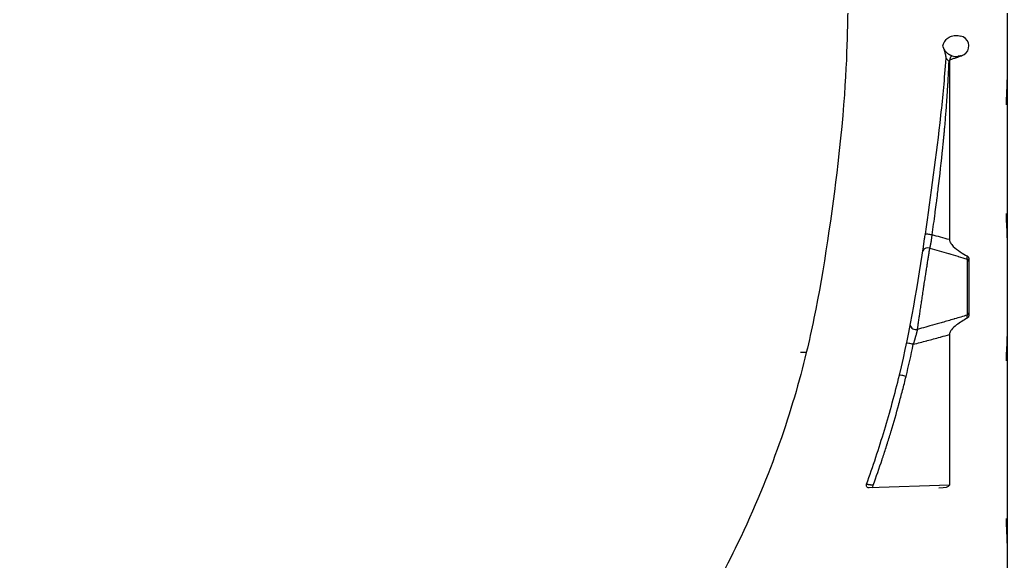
# Model space of a CAD drawing. Header units: inches. Extents: x 0.1 to 2.19, y 0.14 to 1.19.
# Drawn here: x 1.3963 to 1.5767, y 0.6627 to 0.7616 of the extents above; entities that cross this region are included whole.
import ezdxf

# ---------------------------------------------------------------- set-up
doc = ezdxf.new("R2010")
doc.units = ezdxf.units.IN
doc.header["$MEASUREMENT"] = 0

# ---------------------------------------------------------------- blocks, each defined once
blk = doc.blocks.new('bn30-3')
for p, q in [((1.37147639819392, 3.148219801718696), (1.37147639819392, 2.617414905546745)), ((1.348963349825624, 3.059996563076496), (1.3422929036605, 2.737459315725779)), ((1.36248575898621, 2.734560354925364), (1.362966572909833, 2.734475574457925)), ((1.362966572909833, 2.730876895044922), (1.362511536216843, 2.730796659798735)), ((1.360922539400477, 2.729883638251493), (1.360922539400477, 2.697294605018051)), ((1.364476398193915, 2.693696760944142), (1.364476398193915, 2.68354201933272)), ((1.360922539401713, 2.679944174620218), (1.360922539400477, 2.652441097572925)), ((1.360922539400477, 2.652441097572925), (1.346229177001504, 2.651941097572923))]:
    blk.add_line(p, q)
for radius, start, end in [(0.001827097421804299, 315.2926576500014, 80.00000000000146), (0.00182709742180429, 280.0000000000172, 307.3544840691264)]:
    blk.add_arc((1.362649300772112, 2.732676234751423), radius, start, end)
for centre, major_axis, ratio, start_param, end_param in [((1.361106230176709, 2.729905351299344), (0.0002886306141434818, 0.0009574405300482447), 0.2484981924904588, 6.278807963287399, 7.928754389753641), ((1.362089988720996, 2.733156539697525), (0.00239171343454174, -0.0002649629343464996), 0.995885941574344, 4.529659068375679, 4.998371624136634), ((1.362685184411312, 2.729811852048691), (-0.0001736481776669067, 0.0009848077530121527), 0.2551448178209246, 4.80105971618769e-09, 0.6214905110492818), ((1.364786242705627, 2.730182325314018), (-0.00385979915807394, -0.0006805867316842608), 0.2551448178209438, 5.186050053992121, 5.333879491435018), ((1.363140221087498, 2.729892087291915), (-0.0001736481776667387, 0.000984807753011694), 0.255144817820928, 3.279741003227085e-12, 0.4736610736110969), ((1.364364626761571, 2.730428983857053), (-0.0006067445628929108, 0.0007948968709177252), 0.2083191243908515, 0, 0.1157641351293712), ((1.361831289261055, 2.733157928262784), (0.003385003732352455, -0.0003864127388750529), 0.9973136797243128, 4.532783313379004, 4.555739257327087), ((1.357491559130324, 2.698154522180474), (-0.0009899733027183251, 0.0001412545925093425), 0.03782197273507382, 4.453275274909686, 6.166892551796932), ((1.356989019066354, 2.69489584373185), (-0.0009833870421092836, 0.0001815211431528063), 0.8900349304481813, 4.524904761685578, 6.092931941274419), ((1.364147408468298, 2.688619390159332), (-4.481773508851205e-12, -0.005598419940419317), 9.999999999999999e-06, 3.553278080107065, 5.871501866900847), ((1.36397639819392, 2.693319461346604), (0.0005000000000000216, 1.776356839400265e-17), 0.9164480349411881, 0, 1.221730221180747), ((1.36397639819392, 2.683919318870821), (0.0005000000000000232, -2.593411596585326e-17), 0.916448002235133, 5.061455053462806, 6.283185307179643), ((1.354736974197934, 2.68170266273188), (-0.0009875793217053114, 0.0001571212377117943), 0.850772695189439, 0.2395834352995919, 2.05564788721205), ((1.354054284616133, 2.678166382959319), (-0.0009786040390290568, 0.0002057526058061649), 0.05504765063320894, 4.456318257663052, 6.15803477542533), ((1.352727475923757, 2.672301737992036), (-0.0009716504568536303, 0.0002364220583954877), 0.06322236753245945, 4.458821251131284, 6.135338458526292), ((1.346849771988403, 2.652441097572925), (1.332267629550188e-17, -0.0004999999999999893), 0.2588190451064408, 0, 1.570796326791426), ((1.358990687747898, 2.652441097572925), (0.001931851652578129, 8.005943749278677e-18), 0.2588190451025217, 4.712388980384689, 6.28318530717957)]:
    blk.add_ellipse(centre, major_axis=major_axis, ratio=ratio, start_param=start_param, end_param=end_param)
for points, knots in [([(1.342292903606761, 2.737459315726895), (1.342174442563753, 2.731731350897384), (1.342019015555614, 2.724216079606109), (1.339506371370696, 2.702378956231591), (1.337949638767398, 2.691708190552617), (1.335728967131622, 2.680834871879149), (1.335273377174815, 2.678779317004526), (1.334759466066117, 2.676659364289826)], [-7.388516335684283, -7.388516335684283, -7.388516335684283, -7.388516335684283, -3.372715830264124, -3.372715830264124, -0.6544097022863428, -0.6544097022863428, -3.346047792915272e-06, -3.346047792915272e-06, -3.346047792915272e-06, -3.346047792915272e-06]), ([(1.359733715703037, 2.732750528748348), (1.359744082314329, 2.732794249701826), (1.359755681994486, 2.732837701585225), (1.359832213037429, 2.733095089445541), (1.359925541880799, 2.733299399891585), (1.360212863088108, 2.73374966590454), (1.36042919366615, 2.73397659196516), (1.36094211620798, 2.734339510660234), (1.361235367794258, 2.734469709553913), (1.36185440191533, 2.734608076694016), (1.362173989609985, 2.734615328180503), (1.36248575898621, 2.734560354925364)], [-0.3640304802991312, -0.3640304802991312, -0.3640304802991312, -0.3640304802991312, -0.3505315313687237, -0.3505315313687237, -0.2834730261193203, -0.2834730261193203, -0.1902929797362423, -0.1902929797362423, -0.09497374566315825, -0.09497374566315825, -7.290363156212471e-08, -7.290363156212471e-08, -7.290363156212471e-08, -7.290363156212471e-08]), ([(1.360302554731, 2.730460912489399), (1.360308413208074, 2.730544204917109), (1.360297297269632, 2.730655003499493), (1.360244493061451, 2.730934838072208), (1.360213804992604, 2.731069247580777), (1.360139164367105, 2.73137794107145), (1.360082051535272, 2.731592930034232), (1.359971236303799, 2.731969298241488), (1.359912293051096, 2.732152740154795), (1.359847235598366, 2.732328754082182)], [-0.2053676119244868, -0.2053676119244868, -0.2053676119244868, -0.2053676119244868, -0.1550158950182076, -0.1550158950182076, -0.1182177256085796, -0.1182177256085796, -0.0562959224981136, -0.0562959224981136, -2.54356396507837e-07, -2.54356396507837e-07, -2.54356396507837e-07, -2.54356396507837e-07]), ([(1.361395899489757, 2.730862468696152), (1.361345487689832, 2.730877640057805), (1.361294901749851, 2.730894678914581), (1.361193550993441, 2.730932764187578), (1.361142785684464, 2.730953809750993), (1.361079308226643, 2.730982829365153), (1.361066600462955, 2.730988774859952), (1.361041337407883, 2.73100086897913), (1.361016191718775, 2.731013181763238), (1.36099128011228, 2.731025931426274), (1.360972684034657, 2.731035657484199), (1.360966497098957, 2.731038928378936), (1.360954190181062, 2.731045504415683), (1.360899072034307, 2.731075271235632), (1.360846260760091, 2.731106587638287), (1.36075558896421, 2.731164548523374), (1.360711862527019, 2.731194673187126), (1.36064846744069, 2.73124149620503), (1.360627702389856, 2.731257376916588), (1.36059708413476, 2.731281600481523), (1.360586954348797, 2.731289752223525), (1.360566988505589, 2.73130608928772), (1.360517745927922, 2.731347065423208), (1.360471688611625, 2.731388698855937), (1.360401472990709, 2.731456116746585), (1.360368106059809, 2.731490227964258), (1.360304435298069, 2.731559228911273), (1.360274133038857, 2.731594118690921), (1.360216293367621, 2.731664659857522), (1.360188756884597, 2.731700311276974), (1.360155927429666, 2.731745345840267), (1.360149443695924, 2.731754373183321), (1.36013667235509, 2.731772417629756), (1.360117794120882, 2.731799490068084), (1.360075635954011, 2.731862706766705), (1.360020496419367, 2.731953190933488), (1.35996168685223, 2.732062150198828), (1.359926995595316, 2.732135095902883), (1.359889988747156, 2.732218148017267), (1.359870972665668, 2.732264781896852), (1.35985355550465, 2.732311580393436)], [1.94770515452768e-17, 1.94770515452768e-17, 1.94770515452768e-17, 1.94770515452768e-17, 0.000165706717755635, 0.000165706717755635, 0.00033141343551125, 0.00033141343551125, 0.000372840114950177, 0.000372840114950177, 0.000414266794389104, 0.000455693473828032, 0.000455693473828032, 0.000476406813547514, 0.000476406813547514, 0.000497120153266997, 0.00066282687102259, 0.00066282687102259, 0.000828533588778184, 0.000828533588778184, 0.000911386947655978, 0.000911386947655978, 0.000952813627094902, 0.000952813627094902, 0.000994240306533825, 0.00115994702428952, 0.00115994702428952, 0.00132565374204521, 0.00132565374204521, 0.00149136045980091, 0.00149136045980091, 0.0016570671775566, 0.0016570671775566, 0.00169849385699554, 0.00169849385699554, 0.00173992053643447, 0.00182277389531235, 0.0019884806130681, 0.00215418733082385, 0.0023198940485796, 0.0023198940485796, 0.002530605546479432, 0.002530605546479432, 0.002530605546479432, 0.002530605546479432]), ([(1.35650889238633, 2.698299167196836), (1.357531548931938, 2.705246731685861), (1.35859068432255, 2.712956420763398), (1.359757845793489, 2.723649227957281), (1.360019278182151, 2.726433422435953), (1.360302554678292, 2.730460912493157)], [-4.022637298551718, -4.022637298551718, -4.022637298551718, -4.022637298551718, -1.51686226916816, -1.51686226916816, -0.1875378339198815, -0.1875378339198815, -0.1875378339198815, -0.1875378339198815]), ([(1.360302554686328, 2.730460912492539), (1.360303726670772, 2.730459055328367), (1.360304901090551, 2.73045719985943), (1.36032145136118, 2.73043113051029), (1.360337252804115, 2.730407188298273), (1.36038605350398, 2.730336247198146), (1.360420438007147, 2.730290127737639), (1.36047540085881, 2.730223059376762), (1.360494288587375, 2.730201056404049), (1.360523576830033, 2.730168641732234), (1.360533499274567, 2.730157935277468), (1.360548638520577, 2.730142032217337), (1.360553730755676, 2.730136754158067), (1.360563965028888, 2.730126290676218), (1.360589695364972, 2.730100342245358), (1.360637329456281, 2.730055556152159), (1.360703841433462, 2.730000246005353), (1.360750328346498, 2.729966554311574), (1.360797974547843, 2.729934602394096), (1.360822377232935, 2.729919496132361), (1.360847411131601, 2.729905351299344)], [0.002385086987736819, 0.002385086987736819, 0.002385086987736819, 0.002385086987736819, 0.00239176695362825, 0.00239176695362825, 0.00247903292065634, 0.00247903292065634, 0.00265356485471258, 0.00265356485471258, 0.00274083082174067, 0.00274083082174067, 0.00278446380525475, 0.00278446380525475, 0.00280628029701179, 0.00280628029701179, 0.00282809678876883, 0.00291536275579694, 0.00300262872282505, 0.00308989468985316, 0.00308989468985316, 0.00317716065688127, 0.00317716065688127, 0.00317716065688127, 0.00317716065688127]), ([(1.362397705904932, 2.730586715358307), (1.362132823643599, 2.730488442603011), (1.361887213676674, 2.730420845852223), (1.361464842434927, 2.730300806276489), (1.361286276334866, 2.730248010856961), (1.361093318218913, 2.730148547155125), (1.361038585292611, 2.730111881424968), (1.360974433811386, 2.730042219724808), (1.360955299385751, 2.730014182640424), (1.360928896597791, 2.729951045428756), (1.360922539663264, 2.729917918855726), (1.360922539400484, 2.729883638251493)], [-0.1176615629051317, -0.1176615629051317, -0.1176615629051317, -0.1176615629051317, -0.07766380603867241, -0.07766380603867241, -0.03866437265907165, -0.03866437265907165, -0.02051647096125678, -0.02051647096125678, -0.01028441335007452, -0.01028441335007452, -2.174408706424891e-07, -2.174408706424891e-07, -2.174408706424891e-07, -2.174408706424891e-07]), ([(1.36374281640154, 2.731203960812877), (1.363610180164073, 2.731097538845603), (1.363466138478991, 2.731005830214208), (1.363172090905913, 2.73085589265785), (1.363023534041233, 2.73079618886176), (1.36287107533213, 2.730748262108065)], [-0.09907163001262476, -0.09907163001262476, -0.09907163001262476, -0.09907163001262476, -0.04794430991492953, -0.04794430991492953, 0, 0, 0, 0]), ([(1.363757882198676, 2.731223880727967), (1.363775753371627, 2.731237521789367), (1.363793067764938, 2.731251257968715), (1.36380988519096, 2.731265089460813), (1.363823351341743, 2.731276164696574), (1.363836498562812, 2.731287300995767), (1.363849352610906, 2.731298497268092), (1.363852551554231, 2.731301283646388), (1.363855732317013, 2.731304073743011), (1.363858895226706, 2.731306867561145), (1.363885000931731, 2.731329926895484), (1.36390989451418, 2.731353241186454), (1.363933733647919, 2.731376805193378), (1.363938475921891, 2.731381492736894), (1.363943176386485, 2.731386190191614), (1.36394783604127, 2.731390897602843)], [0, 0, 0, 0, 6.94710897035977e-05, 6.94710897035977e-05, 6.94710897035977e-05, 0.0001250983995851772, 0.0001250983995851772, 0.0001250983995851772, 0.000138942179407195, 0.000138942179407195, 0.000138942179407195, 0.000253204572961535, 0.000253204572961535, 0.000253204572961535, 0.0002759345756976702, 0.0002759345756976702, 0.0002759345756976702, 0.0002759345756976702]), ([(1.357750378175425, 2.698154522180474), (1.357938194295635, 2.69947081881574), (1.358119698652345, 2.700787920338136), (1.358294900825925, 2.702105825525955), (1.358307675811218, 2.702201921476401), (1.358320417289484, 2.702298021699718), (1.358333125264444, 2.702394126195429), (1.358407558870653, 2.702957032890531), (1.35848084305826, 2.703520086161618), (1.358552978458306, 2.704083285928036), (1.358571451865089, 2.704227517725187), (1.358589849929253, 2.704371759130169), (1.358608172661448, 2.70451601014161), (1.358673612126353, 2.70503120126601), (1.358738090204348, 2.70554651498815), (1.358801569380141, 2.70606195609205), (1.35882526786115, 2.70625438409791), (1.358848827114706, 2.70644682985845), (1.358872245189907, 2.706639293622402), (1.359169993643498, 2.709086368695374), (1.359444923808589, 2.711536353589487), (1.359693000418993, 2.713989762899573), (1.35973202313523, 2.714375686808992), (1.359770381191701, 2.714761695477399), (1.359808059025518, 2.715147790888345), (1.35983497263986, 2.715423582300289), (1.359861540095146, 2.715699417854765), (1.359887749411854, 2.715975299079773), (1.359895283905615, 2.716054607723763), (1.359902788809634, 2.716133920309922), (1.359910263830649, 2.716213236790644), (1.359933991140707, 2.716465004207159), (1.359957417455213, 2.716716813927192), (1.359980531158214, 2.716968643175491), (1.359990029065571, 2.717072125117326), (1.35999947426393, 2.717175611214252), (1.36000886595378, 2.717279099983948), (1.360029529758364, 2.717506798273334), (1.360049935021379, 2.71773451460637), (1.36007007468578, 2.717962248464758), (1.360112791179127, 2.718445274976652), (1.360154312843129, 2.718928381252198), (1.360194573106853, 2.71941157173552), (1.360264747867959, 2.720253786207081), (1.360331090493574, 2.721096256502591), (1.360393247412524, 2.721939006224702), (1.360436029978636, 2.722519070299725), (1.360476828485815, 2.723099266833991), (1.360515528670845, 2.723679603437638), (1.36056298825136, 2.724391293362245), (1.360607292040157, 2.725103193942054), (1.360648228368277, 2.725815319343532), (1.360650232583495, 2.725850184526408), (1.360652228634862, 2.725885050253837), (1.360654216541271, 2.725919916524809), (1.3606725294567, 2.726241110252751), (1.360690150271154, 2.726562350217577), (1.360707093744217, 2.726883635370157), (1.360725170025944, 2.727226401042266), (1.360742480112478, 2.727569217856015), (1.36075905805852, 2.727912083554614), (1.36075970550138, 2.727925473991988), (1.36076035182753, 2.727938864503912), (1.360760997038987, 2.727952255090244), (1.360792358118438, 2.728603116502505), (1.360821085721597, 2.729254153718834), (1.360847411131587, 2.729905351299344)], [0, 0, 0, 0, 0.00399058231360888, 0.00399058231360888, 0.00399058231360888, 0.004281558329035611, 0.004281558329035611, 0.004281558329035611, 0.00598587347041328, 0.00598587347041328, 0.00598587347041328, 0.006422337493325084, 0.006422337493325084, 0.006422337493325084, 0.00798116462721767, 0.00798116462721767, 0.00798116462721767, 0.008563116657388152, 0.008563116657388152, 0.008563116657388152, 0.0159623292544355, 0.0159623292544355, 0.0159623292544355, 0.01712623331249637, 0.01712623331249637, 0.01712623331249637, 0.0179576204112399, 0.0179576204112399, 0.0179576204112399, 0.0181966224797334, 0.0181966224797334, 0.0181966224797334, 0.0189552659896421, 0.0189552659896421, 0.0189552659896421, 0.01926700858546287, 0.01926700858546287, 0.01926700858546287, 0.0199529115680443, 0.0199529115680443, 0.0199529115680443, 0.02140772082445573, 0.02140772082445573, 0.02140772082445573, 0.023943493881653, 0.023943493881653, 0.023943493881653, 0.02568886479583978, 0.02568886479583978, 0.02568886479583978, 0.02782928276454664, 0.02782928276454664, 0.02782928276454664, 0.0279340761952617, 0.0279340761952617, 0.0279340761952617, 0.0288994502297793, 0.0288994502297793, 0.0288994502297793, 0.0299293673520661, 0.0299293673520661, 0.0299293673520661, 0.02996959021712102, 0.02996959021712102, 0.02996959021712102, 0.0319246585088704, 0.0319246585088704, 0.0319246585088704, 0.0319246585088704]), ([(1.37133874907245, 2.721943514855113), (1.371338749076713, 2.72199735646096), (1.371338872647712, 2.722051162171496), (1.371339366046072, 2.722158745071084), (1.371339735089791, 2.722212450496627), (1.371341203067821, 2.722373308645025), (1.37134265896475, 2.722480138451282), (1.371348357438016, 2.722799095194887), (1.37135386881743, 2.723008734818031), (1.371375654976767, 2.723672188956542), (1.371399025112943, 2.724168261542758), (1.371447566189246, 2.72521846351291), (1.37147639819392, 2.725870095224323), (1.37147639819392, 2.726514472887274)], [-0.4111853172502435, -0.4111853172502435, -0.4111853172502435, -0.4111853172502435, -0.3978105553726675, -0.3978105553726675, -0.384460462897614, -0.384460462897614, -0.3578503810076928, -0.3578503810076928, -0.3052200179629844, -0.3052200179629844, -0.1933132988855073, -0.1933132988855073, 0, 0, 0, 0]), ([(1.200297227652023, 2.568900845384249), (1.195387351030668, 2.569611300405398), (1.190309941347465, 2.570630286112603), (1.1758525466118, 2.574976023945766), (1.167906317167585, 2.579329451969173), (1.15257990959001, 2.590994441296395), (1.136915883607806, 2.604430100868449), (1.098429595579155, 2.655680579569164), (1.084110284114168, 2.684957153509934), (1.074377583507172, 2.705730593483992), (1.072487089400127, 2.709817938493785), (1.071222719800012, 2.712555151050168)], [-4.089506591517889, -4.089506591517889, -4.089506591517889, -4.089506591517889, -3.553437526210456, -3.553437526210456, -2.43719585628863, -2.43719585628863, -1.450527705776903, -1.450527705776903, -0.2725686874718943, -0.2725686874718943, -0.09455401170555487, -0.09455401170555487, -0.09455401170555487, -0.09455401170555487]), ([(1.37147639819392, 2.697624894724711), (1.371476398127328, 2.6982710843292), (1.371445045044723, 2.698925460115554), (1.371377747246434, 2.700331132731236), (1.371346150263349, 2.700992352113111), (1.371339454334375, 2.701836181005632), (1.371339179117449, 2.701882885860634), (1.371338832619713, 2.701973215149742), (1.371338749071057, 2.702016796056022), (1.37133874907245, 2.702060396284359)], [-0.4880487180010032, -0.4880487180010032, -0.4880487180010032, -0.4880487180010032, -0.2662358944147634, -0.2662358944147634, -0.027098960991431, -0.027098960991431, -0.01308006850282726, -0.01308006850282726, 0, 0, 0, 0]), ([(1.356382789904245, 2.697473348148542), (1.356402141784059, 2.697607297341676), (1.356414238849723, 2.697684187497536), (1.356477655163758, 2.698090234655425), (1.356487722695938, 2.698155347858361), (1.35650889238633, 2.698299167196836)], [-0.08423145295821159, -0.08423145295821159, -0.08423145295821159, -0.08423145295821159, -0.04361071212472715, -0.04361071212472715, 0, 0, 0, 0]), ([(1.357331039425112, 2.695721921586902), (1.35734011616227, 2.695749677144825), (1.357358329390379, 2.695808638270677), (1.357385838166827, 2.695907307592975), (1.357413548983644, 2.696016202774153), (1.357441478600073, 2.696135442580548), (1.35746025810144, 2.696221996344207), (1.35747205056574, 2.69627838038803), (1.357476777735954, 2.696301186098296), (1.357486197556284, 2.696347442473609), (1.357502593650992, 2.696430075083533), (1.357525771554663, 2.696552880681253), (1.357553213580843, 2.696707781135686), (1.357580299647879, 2.696870228149074), (1.357598126775635, 2.696983627997852), (1.357609197930422, 2.697056140485692), (1.357611408617124, 2.697070724949917), (1.357615822913473, 2.697100059255263), (1.35761802437856, 2.697114795060763), (1.357624591875776, 2.697159073158751), (1.357637602761677, 2.697248068236675), (1.357658681658485, 2.697398550392776), (1.357683039087121, 2.697582504936882), (1.357706477113958, 2.697769804082959), (1.357721492453095, 2.697896906729376), (1.357730684489304, 2.697977055800301), (1.357734341969099, 2.698009185802171), (1.357737960875284, 2.698041460841289), (1.357743347940996, 2.698089871854684), (1.357746888386117, 2.698122180018366), (1.357750378175425, 2.698154522180474)], [3.12168131744663e-15, 3.12168131744663e-15, 3.12168131744663e-15, 3.12168131744663e-15, 0.000192378321869468, 0.000384756643735814, 0.000577134965602161, 0.000769513287468507, 0.000961891609334854, 0.000961891609334854, 0.00100998618980144, 0.00105808077026803, 0.0011542699312012, 0.00134664825306749, 0.00153902657493377, 0.00173140489680006, 0.00192378321866635, 0.00192378321866635, 0.0019718777991329, 0.0019718777991329, 0.00201997237959945, 0.00201997237959945, 0.00211616154053256, 0.00230853986239885, 0.00250091818426514, 0.00269329650613142, 0.00288567482799771, 0.00288567482799771, 0.00293376940846432, 0.00298186398893094, 0.00298186398893094, 0.00307805314986408, 0.00307805314986408, 0.00307805314986408, 0.00307805314986408]), ([(1.360922539400477, 2.697294605018051), (1.360376660922377, 2.697443861404395), (1.359830610106826, 2.697592440657331), (1.359284410927032, 2.697740437072248), (1.35877319141639, 2.697878955505836), (1.358261841857811, 2.698016963053043), (1.357750378175425, 2.698154522180474)], [0.00341089206594013, 0.00341089206594013, 0.00341089206594013, 0.00341089206594013, 0.005164429698582261, 0.005164429698582261, 0.005164429698582261, 0.00680566733424894, 0.00680566733424894, 0.00680566733424894, 0.00680566733424894]), ([(1.360922539400477, 2.697294605018051), (1.36092253941554, 2.697204984086646), (1.360937042671978, 2.697116238442796), (1.360989142373825, 2.696933522149386), (1.361029397776655, 2.696839853507932), (1.361211358299045, 2.696497461123123), (1.361417065442566, 2.696257350042231), (1.362340678219176, 2.69534052249081), (1.363442416018273, 2.694694022744123), (1.364157167650212, 2.694307708219213)], [-0.3584074998381431, -0.3584074998381431, -0.3584074998381431, -0.3584074998381431, -0.3368777687820481, -0.3368777687820481, -0.3127674433920058, -0.3127674433920058, -0.2437354250917934, -0.2437354250917934, -4.068621876099118e-05, -4.068621876099118e-05, -4.068621876099118e-05, -4.068621876099118e-05]), ([(1.355078994533478, 2.680886065214722), (1.355093084429022, 2.680984556283342), (1.355107952543023, 2.681088316268912), (1.35512360078144, 2.681197321574224), (1.355127512933436, 2.681224573544156), (1.355131473966622, 2.681252154202284), (1.355135483795173, 2.681280062400944), (1.355139493676674, 2.68130797096812), (1.355143554612702, 2.681336222637455), (1.35514765513124, 2.681364737216903), (1.355155855984705, 2.681421765099024), (1.355164222423099, 2.681479895149543), (1.355172752571775, 2.681539110223845), (1.355189812467295, 2.681657537582979), (1.355207526335789, 2.681780301016211), (1.355225885758081, 2.681907309268801), (1.35524424563463, 2.682034320663909), (1.355263250773021, 2.682165577338196), (1.355282901233807, 2.682301045532206), (1.355302553398005, 2.682436525469342), (1.355322850831719, 2.682576217638676), (1.355343801064869, 2.68272014342034), (1.355344239926147, 2.682723158348701), (1.355344679073852, 2.682726175134675), (1.35534511850814, 2.682729193778989), (1.355365659683386, 2.682870299067396), (1.355386827002683, 2.68301546494537), (1.355408635659941, 2.683164764759347), (1.355409190616278, 2.683168563933052), (1.35540974598824, 2.683172365785836), (1.355410301776182, 2.683176170319598), (1.355415901057633, 2.683214499066366), (1.355421542550623, 2.68325309992656), (1.355427226624933, 2.683291974840202), (1.355430068662088, 2.68331141229703), (1.355432921344523, 2.683330918266911), (1.355435784718416, 2.683350492997448), (1.35543803597659, 2.68336588315389), (1.355440293774862, 2.683381315347013), (1.35544255838893, 2.683396791423277), (1.355443174136106, 2.683400999358909), (1.355443790205548, 2.683405209297554), (1.355444406601549, 2.683409421268024), (1.355455280712739, 2.683483726479807), (1.355466248697219, 2.683558611536917), (1.355477309197148, 2.68363406447083), (1.355477979975056, 2.683638640408724), (1.355478651097705, 2.683643218465932), (1.355479322565749, 2.683647798646142), (1.355502052066264, 2.683802839842848), (1.35552517163903, 2.683960278998875), (1.355548676486599, 2.684120063148235), (1.355549459510826, 2.684125386086826), (1.355550242962657, 2.684130711627965), (1.355551026842086, 2.684136039770834), (1.355574472446833, 2.684295402967336), (1.35559830001597, 2.684457093822807), (1.355622509308375, 2.68462109066229), (1.355623406401115, 2.684627167683082), (1.355624304017987, 2.684633247870273), (1.355625202159217, 2.684639331224218), (1.35564935709445, 2.68480293914628), (1.355673890916556, 2.684968837647155), (1.355698807943334, 2.685137034281183), (1.355699819681014, 2.685143863782727), (1.355700832050452, 2.685150697072984), (1.355701845052245, 2.68515753415442), (1.355726714199882, 2.68532538419025), (1.355751964247041, 2.685495519101366), (1.355777604162874, 2.685667975564932), (1.355778730021036, 2.685675548191881), (1.355779856631521, 2.685683125298716), (1.355780983995416, 2.685690706890497), (1.355793219395224, 2.685772990709623), (1.355805543509781, 2.685855802791757), (1.355817957727041, 2.685939149633768), (1.355819140144398, 2.685947088173137), (1.355820323379383, 2.685955031565207), (1.355821507433369, 2.68596297981653), (1.355823717896797, 2.685977818091779), (1.355825931214369, 2.685992673302209), (1.355828147395002, 2.686007545490554), (1.355831550820298, 2.686030384956474), (1.355834961486565, 2.686053267736021), (1.355838372548696, 2.686076147868995), (1.355839580983059, 2.686084253596121), (1.355840789662523, 2.686092360302759), (1.355841998586996, 2.686100467987515), (1.355847614947649, 2.686138134262286), (1.3558532365915, 2.686175821626641), (1.355858863512431, 2.686213529967738), (1.355860092883383, 2.686221768494583), (1.35586132250603, 2.68623000802171), (1.35586255238038, 2.686238248548307), (1.355888691673918, 2.68641338964526), (1.355914944393902, 2.686588982012815), (1.355941310724241, 2.686765014891733), (1.355942619094506, 2.6867737501303), (1.355943927744548, 2.686782486453637), (1.355945236674501, 2.686791223861078), (1.355971555943626, 2.68696691101492), (1.355997987773719, 2.687143036827401), (1.356024533438841, 2.687319596513071), (1.35602591246986, 2.687328768680437), (1.35602729180809, 2.687337942018708), (1.356028671453842, 2.687347116527903), (1.356055180364983, 2.687523398191907), (1.35608180235787, 2.687700112266313), (1.356108539590643, 2.68787725961613), (1.356109980125105, 2.68788680386718), (1.356111420994068, 2.687896349375876), (1.356112862198025, 2.687905896143128), (1.356139573753737, 2.688082837792571), (1.356166400111491, 2.688260211712084), (1.356193344287639, 2.688438024352678), (1.356194836477634, 2.688447871758747), (1.356196329029189, 2.68845772051143), (1.356197821942942, 2.688467570612488), (1.356210539148165, 2.68855147750687), (1.356223282605889, 2.688635482225706), (1.356236052723652, 2.688719585919472), (1.356237566871556, 2.688729558061802), (1.356239081394321, 2.688739531595878), (1.356240596292707, 2.688749506523997), (1.356246220699134, 2.68878654072418), (1.356251850311708, 2.688823594342409), (1.35625748489813, 2.688860665729308), (1.35625900891791, 2.688870692645693), (1.356260533603106, 2.688880722844651), (1.356262058441835, 2.688890752958059), (1.356264111905027, 2.688904260267584), (1.356266165969046, 2.688917769513111), (1.356268219109779, 2.688931270693459), (1.356269746633167, 2.688941315484037), (1.356271273629112, 2.68895135570402), (1.35627279998063, 2.688961390597107), (1.356274848756144, 2.688974860130841), (1.356276896579843, 2.688988321422045), (1.356278943454441, 2.68900177449175), (1.356280471177286, 2.689011815440011), (1.356281998372197, 2.689021851813735), (1.356283525039998, 2.689031883619634), (1.356310562304849, 2.689209546757489), (1.356337434051014, 2.689385777427674), (1.356364144623576, 2.689560607476892), (1.356365665784416, 2.689570564007191), (1.356367186422489, 2.689580515994521), (1.356368706538092, 2.68959046344137), (1.356395400936904, 2.689765148256434), (1.356421933666631, 2.689938433343521), (1.356448306450879, 2.690110332677577), (1.356449806098432, 2.690120107467123), (1.356451305228802, 2.690129877775824), (1.35645280384184, 2.690139643603018), (1.356479175460819, 2.690311496287798), (1.35650538646253, 2.690481961387611), (1.356531435898134, 2.690651035925406), (1.356532899382835, 2.690660534710844), (1.356534362357621, 2.690670029107423), (1.356535824821847, 2.690679519111455), (1.35656188741639, 2.690848640600187), (1.356587787613947, 2.691016367039431), (1.356613521671818, 2.69118267809381), (1.356614934772544, 2.691191810515647), (1.356616347371769, 2.691200938666064), (1.356617759468513, 2.691210062539341), (1.356629932039731, 2.691288712247783), (1.356642067246881, 2.691367044117463), (1.356654164472424, 2.691445054530092), (1.356655547224463, 2.691453971372738), (1.35665692948011, 2.691462884014527), (1.356658311238263, 2.691471792448837), (1.356663676208463, 2.691506381341533), (1.356669033675999, 2.691540906794636), (1.356674383576824, 2.691575368430037), (1.35667574990233, 2.691584169679402), (1.356677115734243, 2.691592966765974), (1.356678481071413, 2.691601759682854), (1.356680477557418, 2.691614617265493), (1.356682472898747, 2.691627465380655), (1.356684467200985, 2.691640304706461), (1.356685824912361, 2.691649045657726), (1.35668718236402, 2.691657783962441), (1.356688539132122, 2.691666516893505), (1.356690538319469, 2.691679384800125), (1.35669253597257, 2.691692240702331), (1.356694530547891, 2.691705074682488), (1.356695877929823, 2.691713744333995), (1.356697224056262, 2.691722404941487), (1.356698568904491, 2.691731056365875), (1.356723969851615, 2.691894460956014), (1.356748925735275, 2.69205466053311), (1.356773444293559, 2.692211727964576), (1.356774684109766, 2.69221967030542), (1.356775922807621, 2.692227604636592), (1.35677716038731, 2.692235530962222), (1.356801710147614, 2.692392764792068), (1.356825819472974, 2.692546848960014), (1.356849489725256, 2.692697815667401), (1.356850610239107, 2.692704962202377), (1.356851729769019, 2.692712101750963), (1.356852848314482, 2.692719234312378), (1.356876565330914, 2.692870469180953), (1.356899839435258, 2.693018563015521), (1.356922665632389, 2.693163508699662), (1.356923657138019, 2.693169804731411), (1.356924647798593, 2.693176094823478), (1.35692563761318, 2.693182378971947), (1.356948524000238, 2.693327680382055), (1.356970957928951, 2.693469804247322), (1.356992927668912, 2.6936087025368), (1.356993782688534, 2.693614108188498), (1.356994637004412, 2.693619508950547), (1.35699549061556, 2.693624904818172), (1.357006082901954, 2.693691861037863), (1.357016566654835, 2.693758063619562), (1.357026939960463, 2.69382350349008), (1.357027724688628, 2.693828453938011), (1.357028508784566, 2.693833400020139), (1.357029292247312, 2.693838341731698), (1.35703410548814, 2.69386870137285), (1.357038895125157, 2.693898897920519), (1.357043660086099, 2.69392892495285), (1.357044409274728, 2.693933646064167), (1.357045157896962, 2.693938363259576), (1.357045905930057, 2.693943076397161), (1.357048658752397, 2.693960421125013), (1.357051403478728, 2.693977710186644), (1.357054140086106, 2.693994943376843), (1.357056160086323, 2.694007663889209), (1.35705817586426, 2.694020355291016), (1.357060186226981, 2.694033010082499), (1.357060899415181, 2.694037499445464), (1.357061611747731, 2.694041983105301), (1.357062323189815, 2.694046460844241), (1.35708346303015, 2.694179512694483), (1.357103875292658, 2.694307706573632), (1.357123571100395, 2.694431157782425), (1.357124125663752, 2.694434633726026), (1.35712467965898, 2.694438105909363), (1.357125233086094, 2.694441574333595), (1.357145010174563, 2.694565520795237), (1.357164061584065, 2.694684667088922), (1.357182388107816, 2.694799065175708), (1.357182788229508, 2.694801562820999), (1.357183188005656, 2.694804058202841), (1.357183587436175, 2.694806551321129), (1.357202006049086, 2.694921514446875), (1.357219689581527, 2.695031664714634), (1.357236629046362, 2.695136991596897), (1.357253944949882, 2.695244659114707), (1.357270483371202, 2.695347286710607), (1.357286223966163, 2.695444794333447), (1.357301971611903, 2.695542345633484), (1.357316920822278, 2.695634772940821), (1.357331039425112, 2.695721921586895)], [3.46944695195361e-18, 3.46944695195361e-18, 3.46944695195361e-18, 3.46944695195361e-18, 0.0005712896392864382, 0.0005712896392864382, 0.0005712896392864382, 0.0007141154222120294, 0.0007141154222120294, 0.0007141154222120294, 0.0008569430911181563, 0.0008569430911181563, 0.0008569430911181563, 0.001142592033592361, 0.001142592033592361, 0.001142592033592361, 0.001713876462322656, 0.001713876462322656, 0.001713876462322656, 0.002285175026116323, 0.002285175026116323, 0.002285175026116323, 0.00285652311316914, 0.00285652311316914, 0.00285652311316914, 0.00286849159811226, 0.00286849159811226, 0.00286849159811226, 0.003427953510254934, 0.003427953510254934, 0.003427953510254934, 0.00344218991773467, 0.00344218991773467, 0.00344218991773467, 0.0035856144976403, 0.0035856144976403, 0.0035856144976403, 0.0036573267875931, 0.0036573267875931, 0.0036573267875931, 0.003713708833784467, 0.003713708833784467, 0.003713708833784467, 0.0037290390775459, 0.0037290390775459, 0.0037290390775459, 0.003999486607408055, 0.003999486607408055, 0.003999486607408055, 0.00401588823735716, 0.00401588823735716, 0.00401588823735716, 0.004571090919013544, 0.004571090919013544, 0.004571090919013544, 0.00458958655697968, 0.00458958655697968, 0.00458958655697968, 0.00514278568517162, 0.00514278568517162, 0.00514278568517162, 0.0051632848766022, 0.0051632848766022, 0.0051632848766022, 0.005714597547674505, 0.005714597547674505, 0.005714597547674505, 0.00573698319622472, 0.00573698319622472, 0.00573698319622472, 0.006286549841670288, 0.006286549841670288, 0.006286549841670288, 0.00631068151584724, 0.00631068151584724, 0.00631068151584724, 0.006572585133279124, 0.006572585133279124, 0.006572585133279124, 0.00659753067565855, 0.00659753067565855, 0.00659753067565855, 0.006644100519613966, 0.006644100519613966, 0.006644100519613966, 0.006715618600137604, 0.006715618600137604, 0.006715618600137604, 0.0067409552555642, 0.0067409552555642, 0.0067409552555642, 0.00685866301722473, 0.00685866301722473, 0.00685866301722473, 0.00688437983546985, 0.00688437983546985, 0.00688437983546985, 0.007430955555406076, 0.007430955555406076, 0.007430955555406076, 0.00745807815509237, 0.00745807815509237, 0.00745807815509237, 0.008003445001583726, 0.008003445001583726, 0.008003445001583726, 0.00803177647471489, 0.00803177647471489, 0.00803177647471489, 0.008576145564916671, 0.008576145564916671, 0.008576145564916671, 0.00860547479433741, 0.00860547479433741, 0.00860547479433741, 0.009149068462401133, 0.009149068462401133, 0.009149068462401133, 0.00917917311395993, 0.00917917311395993, 0.00917917311395993, 0.009435615946631769, 0.009435615946631769, 0.009435615946631769, 0.00946602227377123, 0.00946602227377123, 0.00946602227377123, 0.009578912711893648, 0.009578912711893648, 0.009578912711893648, 0.00960944685367684, 0.00960944685367684, 0.00960944685367684, 0.009650566438971431, 0.009650566438971431, 0.009650566438971431, 0.00968115914362969, 0.00968115914362969, 0.00968115914362969, 0.009722222806588852, 0.009722222806588852, 0.009722222806588852, 0.00975287143358254, 0.00975287143358254, 0.00975287143358254, 0.01029565817556049, 0.01029565817556049, 0.01029565817556049, 0.0103265697532053, 0.0103265697532053, 0.0103265697532053, 0.01086940082423067, 0.01086940082423067, 0.01086940082423067, 0.0109002680728281, 0.0109002680728281, 0.0109002680728281, 0.01144344986765847, 0.01144344986765847, 0.01144344986765847, 0.0114739663924508, 0.0114739663924508, 0.0114739663924508, 0.01201780178885356, 0.01201780178885356, 0.01201780178885356, 0.0120476647120736, 0.0120476647120736, 0.0120476647120736, 0.01230508939721334, 0.01230508939721334, 0.01230508939721334, 0.012334513871885, 0.012334513871885, 0.012334513871885, 0.01244876065888039, 0.01244876065888039, 0.01244876065888039, 0.0124779384517908, 0.0124779384517908, 0.0124779384517908, 0.01252060414381116, 0.01252060414381116, 0.01252060414381116, 0.0125496507417436, 0.0125496507417436, 0.0125496507417436, 0.0125924506799493, 0.0125924506799493, 0.0125924506799493, 0.0126213630316965, 0.0126213630316965, 0.0126213630316965, 0.01316744778922091, 0.01316744778922091, 0.01316744778922091, 0.0131950613513193, 0.0131950613513193, 0.0131950613513193, 0.01374282917299245, 0.01374282917299245, 0.01374282917299245, 0.0137687596709422, 0.0137687596709422, 0.0137687596709422, 0.01431857553979713, 0.01431857553979713, 0.01431857553979713, 0.014342457990565, 0.014342457990565, 0.014342457990565, 0.014894665467516, 0.014894665467516, 0.014894665467516, 0.0149161563101879, 0.0149161563101879, 0.0149161563101879, 0.01518283178902434, 0.01518283178902434, 0.01518283178902434, 0.0152030054699992, 0.0152030054699992, 0.0152030054699992, 0.01532694344324842, 0.01532694344324842, 0.01532694344324842, 0.0153464300499049, 0.0153464300499049, 0.0153464300499049, 0.0154181423398578, 0.0154181423398578, 0.0154181423398578, 0.01547107607182711, 0.01547107607182711, 0.01547107607182711, 0.0154898546298107, 0.0154898546298107, 0.0154898546298107, 0.0160478420241919, 0.0160478420241919, 0.0160478420241919, 0.016063552949434, 0.016063552949434, 0.016063552949434, 0.01662499338007836, 0.01662499338007836, 0.01662499338007836, 0.0166372512690572, 0.0166372512690572, 0.0166372512690572, 0.01720248928325658, 0.01720248928325658, 0.01720248928325658, 0.01778028834702244, 0.01778028834702244, 0.01778028834702244, 0.018358346227927, 0.018358346227927, 0.018358346227927, 0.018358346227927]), ([(1.357331039424601, 2.69572192158985), (1.357899010271694, 2.695561757043954), (1.358466932083729, 2.695400747281106), (1.359034807057206, 2.695238773409592), (1.35960317050057, 2.69507666021277), (1.360171486893982, 2.6949135816065), (1.360739761678325, 2.694749394750673), (1.36075283084633, 2.694745618785838), (1.360765899995542, 2.694741842233782), (1.360778969125818, 2.694738065092828), (1.361333928943118, 2.694577674813523), (1.361888854754866, 2.694416223029393), (1.362443728844191, 2.694253557605755), (1.362469804344926, 2.694245913380776), (1.362495879735967, 2.694238266473107), (1.36252195501941, 2.694230616865781), (1.36306381620377, 2.694071653098668), (1.363605632213151, 2.693911523645802), (1.364147408374855, 2.693750051074993)], [0.00127248535748956, 0.00127248535748956, 0.00127248535748956, 0.00127248535748956, 0.003090808125754476, 0.003090808125754476, 0.003090808125754476, 0.00491069496350729, 0.00491069496350729, 0.00491069496350729, 0.004952548671416102, 0.004952548671416102, 0.004952548671416102, 0.00672979976651616, 0.00672979976651616, 0.00672979976651616, 0.006813319096640414, 0.006813319096640414, 0.006813319096640414, 0.00854890456952502, 0.00854890456952502, 0.00854890456952502, 0.00854890456952502]), ([(1.364147408389343, 2.693750051033206), (1.364148774521738, 2.693777768181796), (1.364149999068992, 2.693807798510235), (1.364151082438653, 2.69384013604536), (1.364152165253032, 2.693872457006016), (1.364153107037254, 2.693907082754301), (1.364153906164027, 2.693944041037334), (1.364154305404668, 2.6939625052525), (1.364154669009451, 2.693981552339402), (1.364154996569724, 2.694001188597547), (1.364155160298303, 2.694011003636227), (1.364155315144195, 2.694020974963344), (1.364155460588279, 2.694031070933889), (1.364155606026088, 2.694041166469134), (1.364155742028863, 2.694051382681451), (1.364155868675141, 2.694061718629932), (1.364156375284168, 2.694103064376193), (1.364156732384913, 2.694146323512918), (1.364156943355141, 2.694191452858128), (1.364157118499072, 2.694228918481272), (1.364157192999279, 2.694267673145724), (1.364157167585702, 2.694307708099139)], [1.51788304147971e-17, 1.51788304147971e-17, 1.51788304147971e-17, 1.51788304147971e-17, 0.000210182675473196, 0.000210182675473196, 0.000210182675473196, 0.0004202576227167719, 0.0004202576227167719, 0.0004202576227167719, 0.0005252102532821427, 0.0005252102532821427, 0.0005252102532821427, 0.0005776700509266905, 0.0005776700509266905, 0.0005776700509266905, 0.0006301275867219518, 0.0006301275867219518, 0.0006301275867219518, 0.000839967638473371, 0.000839967638473371, 0.000839967638473371, 0.001014173319101848, 0.001014173319101848, 0.001014173319101848, 0.001014173319101848]), ([(1.364157167575883, 2.694307707991236), (1.364213111874669, 2.694277470562049), (1.364262241708978, 2.694235154502231), (1.364350166695552, 2.69413197569493), (1.364387506701945, 2.69406879419008), (1.364455367839057, 2.6939062410856), (1.364476398357958, 2.693801145974298), (1.364476398193915, 2.693696760944142)], [-0.0722150605951752, -0.0722150605951752, -0.0722150605951752, -0.0722150605951752, -0.05297636664591313, -0.05297636664591313, -0.03131566497695127, -0.03131566497695127, -1.58081864044337e-07, -1.58081864044337e-07, -1.58081864044337e-07, -1.58081864044337e-07]), ([(1.364147408339996, 2.683488729072501), (1.363769715527162, 2.683376160040879), (1.363392002938411, 2.68326424263045), (1.363014277598381, 2.683152921348963), (1.362636552258351, 2.683041600067476), (1.362258811067022, 2.682930873994458), (1.361881049202083, 2.682820684022225), (1.361826371021685, 2.68280473485494), (1.361771692403103, 2.682788796939022), (1.36171701335244, 2.682772870101779), (1.361016156648198, 2.682568725543206), (1.360315228563792, 2.682366402780545), (1.359614218789012, 2.682165615196539), (1.359458668713657, 2.682121061575536), (1.359303114111398, 2.682076583559116), (1.359147555442114, 2.682032178206022), (1.358547371592309, 2.681860851362636), (1.357947126845133, 2.681690607175831), (1.357346838491907, 2.681521313238527), (1.357089864318723, 2.681448841118538), (1.356832881483378, 2.681376543118873), (1.356575890275124, 2.681304408681768), (1.356076957267504, 2.681164364001248), (1.355577992322033, 2.681024936252243), (1.355078994393295, 2.680886064102594)], [-0.00031094975048572, -0.00031094975048572, -0.00031094975048572, -0.00031094975048572, 0.000898973849503548, 0.000898973849503548, 0.000898973849503548, 0.00210889744949282, 0.00210889744949282, 0.00210889744949282, 0.00228402476384264, 0.00228402476384264, 0.00228402476384264, 0.00452874464947135, 0.00452874464947135, 0.00452874464947135, 0.005026835203857456, 0.005026835203857456, 0.005026835203857456, 0.00694859184944989, 0.00694859184944989, 0.00694859184944989, 0.007771266189873007, 0.007771266189873007, 0.007771266189873007, 0.00936843904942842, 0.00936843904942842, 0.00936843904942842, 0.00936843904942842]), ([(1.364157167596964, 2.682931072295077), (1.364157193050865, 2.682971170940547), (1.364157118196822, 2.683009897360222), (1.364156943643849, 2.683047259946122), (1.364156732837913, 2.683092382378334), (1.364156376568516, 2.683135516138798), (1.364155873755713, 2.683176647194081), (1.36415537094291, 2.683217778249364), (1.364154721535868, 2.683256907205994), (1.364153922329145, 2.683293990221713), (1.364153722527462, 2.683303260975642), (1.364153513220309, 2.683312409214501), (1.364153294772137, 2.683321415512353), (1.364153064843329, 2.683330895140195), (1.364152825034317, 2.683340208661399), (1.3641525753971, 2.683349357098315), (1.364152113516788, 2.68336628359252), (1.364151617993613, 2.683382644990196), (1.364151089081012, 2.683398445630104), (1.364150002708406, 2.683430899729764), (1.364148775583374, 2.683460990337672), (1.364147408381129, 2.683488729196846)], [0.002327204843025343, 0.002327204843025343, 0.002327204843025343, 0.002327204843025343, 0.00249968897780694, 0.00249968897780694, 0.00249968897780694, 0.00270799639262419, 0.00270799639262419, 0.00270799639262419, 0.00291630380744144, 0.00291630380744144, 0.00291630380744144, 0.00296838066114575, 0.00296838066114575, 0.00296838066114575, 0.003023194437103303, 0.003023194437103303, 0.003023194437103303, 0.00312461122225867, 0.00312461122225867, 0.00312461122225867, 0.00333291863707587, 0.00333291863707587, 0.00333291863707587, 0.00333291863707587]), ([(1.364476398193915, 2.68354201933272), (1.364476398335313, 2.68344677050473), (1.364458851823144, 2.683350845702066), (1.364396045673566, 2.683184085865712), (1.364353988446993, 2.683110094438469), (1.364259203105298, 2.683001030192536), (1.364211385772947, 2.682960376765962), (1.364157167596964, 2.682931072295077)], [-0.0715658803716345, -0.0715658803716345, -0.0715658803716345, -0.0715658803716345, -0.04324152197658644, -0.04324152197658644, -0.01848926104743384, -0.01848926104743384, -3.711727565760468e-09, -3.711727565760468e-09, -3.711727565760468e-09, -3.711727565760468e-09]), ([(1.364157167658455, 2.682931072071931), (1.363505593423916, 2.682578903854626), (1.362810157232936, 2.682160252596681), (1.361889306731101, 2.681447834840803), (1.361528774725002, 2.681129053299415), (1.361156809896116, 2.680637466192771), (1.361050894136589, 2.68046580691685), (1.360947168589391, 2.680176210042198), (1.360922539589509, 2.680060967264168), (1.360922539400477, 2.679944174620218)], [-0.4414184543473652, -0.4414184543473652, -0.4414184543473652, -0.4414184543473652, -0.2199926143482394, -0.2199926143482394, -0.09227093116052135, -0.09227093116052135, -0.03503793121522952, -0.03503793121522952, -1.344627753368345e-07, -1.344627753368345e-07, -1.344627753368345e-07, -1.344627753368345e-07]), ([(1.354313103661234, 2.678166382959319), (1.354356937271746, 2.678295114501317), (1.354399927949359, 2.67842363392181), (1.354463112717241, 2.678616075504593), (1.3545048010483, 2.678744257088781), (1.354565989223232, 2.678936175706816), (1.354605847005168, 2.679063872256897), (1.354635370258812, 2.679159544738617), (1.354645149602447, 2.679191418894206), (1.354659722925909, 2.679239204140615), (1.354664566129863, 2.67925513278626), (1.354674214282895, 2.679286962176697), (1.354698183840419, 2.679366283894467), (1.354739971273538, 2.679506794742586), (1.354792747633297, 2.679689216919421), (1.354842502588248, 2.679866565510892), (1.35488911220947, 2.68003862239658), (1.35491797171445, 2.680149597568757), (1.354935266942526, 2.680217705808886), (1.354938688828611, 2.680231264792866), (1.354943764779463, 2.680251507336173), (1.354945448381784, 2.680258243279695), (1.3549487905522, 2.680271659247524), (1.354957080957874, 2.680305049441792), (1.354977792109352, 2.680389920560579), (1.355006555732501, 2.680513352255282), (1.35503610284929, 2.680650024513199), (1.355060601954875, 2.680775072113455), (1.355073467895025, 2.680850457391408), (1.355078994533478, 2.680886065214722)], [8.33534291746171e-16, 8.33534291746171e-16, 8.33534291746171e-16, 8.33534291746171e-16, 0.000404640726201965, 0.000404640726201965, 0.000606961089302509, 0.000809281452403053, 0.0010116018155036, 0.0010116018155036, 0.00111276199705387, 0.00111276199705387, 0.00116334208782898, 0.00116334208782898, 0.0012139221786041, 0.00141624254170456, 0.00161856290480502, 0.00182088326790549, 0.00202320363100595, 0.00222552399410641, 0.00222552399410641, 0.00227610408488153, 0.00227610408488153, 0.00230139413026907, 0.00230139413026907, 0.00232668417565661, 0.00242784435720669, 0.00263016472030684, 0.00283248508340699, 0.00303480544650714, 0.00323712580960729, 0.00323712580960729, 0.00323712580960729, 0.00323712580960729]), ([(1.354313103661241, 2.678166382959319), (1.355130334041789, 2.678383184364442), (1.35594734548669, 2.678600853151465), (1.356764091540846, 2.678819573366724), (1.356784559244524, 2.678825054508053), (1.356805026781352, 2.678830536310386), (1.356825494150613, 2.678836018776579), (1.357621759491124, 2.679049309393221), (1.358417771597892, 2.679263603273625), (1.359213473548692, 2.679479125931408), (1.359274704021658, 2.679495710727082), (1.359335932652755, 2.679512302820299), (1.359397159416289, 2.679528902312548), (1.359905754775909, 2.679666790128955), (1.360414221522056, 2.679805187487723), (1.36092253940167, 2.679944174620211)], [0.00147312456386948, 0.00147312456386948, 0.00147312456386948, 0.00147312456386948, 0.0040932802141053, 0.0040932802141053, 0.0040932802141053, 0.004158941467263576, 0.004158941467263576, 0.004158941467263576, 0.00671343586434111, 0.00671343586434111, 0.00671343586434111, 0.006910008085864742, 0.006910008085864742, 0.006910008085864742, 0.008542884199467669, 0.008542884199467669, 0.008542884199467669, 0.008542884199467669]), ([(1.37133874907245, 2.675178384853446), (1.371338749070802, 2.675227608376396), (1.371338855559877, 2.675276804059536), (1.371339281355716, 2.675375132661486), (1.37133959991079, 2.67542420961415), (1.371340869353844, 2.67557125376829), (1.371342131633078, 2.675669008086125), (1.371347116644927, 2.675962130449648), (1.371351997742295, 2.676155598924552), (1.371370710380219, 2.676742035762686), (1.371386557689846, 2.677089910993551), (1.371441075547672, 2.678233001033441), (1.371476398122937, 2.678927908854348), (1.37147639819392, 2.679613886360833)], [-0.4446783208887776, -0.4446783208887776, -0.4446783208887776, -0.4446783208887776, -0.4296625636306168, -0.4296625636306168, -0.4146826990818878, -0.4146826990818878, -0.3848049006857482, -0.3848049006857482, -0.3252305562937092, -0.3252305562937092, -0.2057936714960959, -0.2057936714960959, -4.307653966861945e-07, -4.307653966861945e-07, -4.307653966861945e-07, -4.307653966861945e-07]), ([(1.334759969747516, 2.676659242143735), (1.332187476089459, 2.666051311536258), (1.328347753794347, 2.654513754706507), (1.317682942144302, 2.63237956799891), (1.311255042230272, 2.62095091179183), (1.292796328209405, 2.597083348919476), (1.283335980012559, 2.588765790069793), (1.267940307940663, 2.577552480518762), (1.258571808626229, 2.572879630488536), (1.246277536202655, 2.570003940123151), (1.245653419111733, 2.569865054505534), (1.245029804725071, 2.569733047246565)], [-9.715158811649367, -9.715158811649367, -9.715158811649367, -9.715158811649367, -7.624410412409354, -7.624410412409354, -6.082251279814921, -6.082251279814921, -4.357974737641126, -4.357974737641126, -2.245844962868597, -2.245844962868597, -2.132910387602939, -2.132910387602939, -2.132910387602939, -2.132910387602939]), ([(1.33475946606611, 2.676659364289826), (1.334756358234728, 2.676659380870312), (1.334751842350435, 2.676659415338065), (1.334745827215521, 2.676659486236233), (1.334742520145156, 2.676659525215442), (1.334738784320194, 2.676659678216019), (1.334734572981851, 2.676659814578059), (1.334732115803213, 2.676659894140862), (1.334729486117496, 2.676659968331897), (1.3347266845429, 2.676660011214089), (1.334715559185447, 2.676660181503955), (1.334701719448681, 2.676659841341994), (1.334685739776162, 2.676659638927184), (1.334671942243823, 2.676659464153587), (1.334656548113443, 2.676659388886748), (1.334639810197267, 2.676659356066011), (1.334627042143666, 2.676659331029626), (1.334613628858591, 2.676659331008423), (1.334599544175326, 2.676659330994063), (1.334560096332822, 2.676659330953825), (1.334515385861891, 2.676659330956049), (1.334465055474006, 2.67665953180218), (1.334417952228094, 2.676659719770221), (1.334365769859687, 2.676659418275491), (1.334308350328904, 2.676659345955592), (1.33430083819556, 2.676659336494055), (1.334293235968957, 2.676659330956909), (1.334285544106983, 2.676659330953946), (1.334237369542066, 2.676659330935401), (1.33418561847796, 2.676659330933035), (1.334130335747297, 2.676659470662699), (1.334062785358846, 2.676659641399446), (1.333989872181441, 2.676659646217949), (1.333911619838389, 2.676659484454284), (1.333837443008086, 2.676659331115545), (1.33375853905374, 2.676659331162185), (1.333674897489935, 2.676659352312249)], [0.5333638362341212, 0.5333638362341212, 0.5333638362341212, 0.5333638362341212, 0.56250735576099, 0.56250735576099, 0.56250735576099, 0.5785302166367137, 0.5785302166367137, 0.5785302166367137, 0.587879033664918, 0.587879033664918, 0.587879033664918, 0.625004202920993, 0.625004202920993, 0.625004202920993, 0.657059661051127, 0.657059661051127, 0.657059661051127, 0.681512275305642, 0.681512275305642, 0.681512275305642, 0.749998222620668, 0.749998222620668, 0.749998222620668, 0.8140929088150293, 0.8140929088150293, 0.8140929088150293, 0.822478345317457, 0.822478345317457, 0.822478345317457, 0.874996806579917, 0.874996806579917, 0.874996806579917, 0.939169513253643, 0.939169513253643, 0.939169513253643, 0.999999998158404, 0.999999998158404, 0.999999998158404, 0.999999998158404]), ([(1.345759190799555, 2.65261175865615), (1.346944138424796, 2.655874823293111), (1.348037713873737, 2.659166095641829), (1.35004259959095, 2.665819000523328), (1.350948932930976, 2.669158785379715), (1.351767812263994, 2.672536390926297)], [-2.092295014043796, -2.092295014043796, -2.092295014043796, -2.092295014043796, -1.045124659064729, -1.045124659064729, -0.00246541715040724, -0.00246541715040724, -0.00246541715040724, -0.00246541715040724]), ([(1.346979181510946, 2.652441097572925), (1.347543651016629, 2.653990992764243), (1.348087445958711, 2.655547624738652), (1.34861039102654, 2.657111050476821), (1.34863583036676, 2.657187105347035), (1.34866122031832, 2.657263176311538), (1.348686560866923, 2.657339263374865), (1.348938364297886, 2.658095323707087), (1.34918528906244, 2.658852973679537), (1.349427321433055, 2.659612217898783), (1.34944781794082, 2.659676514484381), (1.349468279427015, 2.659740822480678), (1.349488705907966, 2.659805141881861), (1.349733838600187, 2.660577021678918), (1.349973930085447, 2.661350544132915), (1.350209008292993, 2.662125700148522), (1.350224830801501, 2.662177873902856), (1.350240630602912, 2.662230055056114), (1.350256407704016, 2.662282243606128), (1.350748729957814, 2.663910780077821), (1.351218949330416, 2.665546518695173), (1.351667272208459, 2.667189392198139), (1.351674592854138, 2.667216218611415), (1.351681907660236, 2.667243046927524), (1.351689216627435, 2.667269877146246), (1.351912986367012, 2.668091305248424), (1.352131283107724, 2.668914516709059), (1.352344126608941, 2.669739505078255), (1.352347635085501, 2.669753104048098), (1.352351142078724, 2.669766703501296), (1.352354647588861, 2.669780303437769), (1.35257081664102, 2.670618950384259), (1.352781345767667, 2.671459435093901), (1.352986294968858, 2.672301737992036)], [0.000533783091091712, 0.000533783091091712, 0.000533783091091712, 0.000533783091091712, 0.005495309062801222, 0.005495309062801222, 0.005495309062801222, 0.00573666892060686, 0.00573666892060686, 0.00573666892060686, 0.008135008484487508, 0.008135008484487508, 0.008135008484487508, 0.00833811183536442, 0.00833811183536442, 0.00833811183536442, 0.01077550040508142, 0.01077550040508142, 0.01077550040508142, 0.010939554750122, 0.010939554750122, 0.010939554750122, 0.01605884785489192, 0.01605884785489192, 0.01605884785489192, 0.0161424405796371, 0.0161424405796371, 0.0161424405796371, 0.01870169713872215, 0.01870169713872215, 0.01870169713872215, 0.0187438834943946, 0.0187438834943946, 0.0187438834943946, 0.0213453264091522, 0.0213453264091522, 0.0213453264091522, 0.0213453264091522]), ([(1.346229177001504, 2.651941097572923), (1.346168652534587, 2.651941097572923), (1.346108627826624, 2.651952086599195), (1.34599314725488, 2.651995836390434), (1.345939005489626, 2.652029066382717), (1.345844136331422, 2.652115484210697), (1.34580491217563, 2.652168551101617), (1.345748768240384, 2.652287484856636), (1.34573267945882, 2.652352325119359), (1.345726691388364, 2.65248417491042), (1.345736721337687, 2.652549883087289), (1.345759190799704, 2.652611758656583)], [-0.09625156071633136, -0.09625156071633136, -0.09625156071633136, -0.09625156071633136, -0.07809423851929538, -0.07809423851929538, -0.05920456026870945, -0.05920456026870945, -0.03959571465853445, -0.03959571465853445, -0.01974871266331289, -0.01974871266331289, 0, 0, 0, 0]), ([(1.345761415096476, 2.652617883916584), (1.345766122507747, 2.652617789333874), (1.345771212755857, 2.652617624745602), (1.345783184700437, 2.652617111049274), (1.345790224754865, 2.652616732985784), (1.345801616351814, 2.652616013860857), (1.345805557564212, 2.652615748376526), (1.34581366834788, 2.652615169912266), (1.34583454080812, 2.652613603457475), (1.345877370164921, 2.652609721581136), (1.345922716405134, 2.652604802130298), (1.345959488425471, 2.652600555238813), (1.345972207275565, 2.652599046499454), (1.345991992738206, 2.652596640774583), (1.345998703475956, 2.652595815327075), (1.34601226766366, 2.652594128383065), (1.346046592307104, 2.652589813847811), (1.346112031590174, 2.652581190381611), (1.346175240731476, 2.652572344063373), (1.346224554568863, 2.652565263099603), (1.34624131110818, 2.652562828229016), (1.346266933099507, 2.652559061996513), (1.346275569121296, 2.652557785484476), (1.346292933183442, 2.652555204776895), (1.346336526720627, 2.652548690781643), (1.346416611424608, 2.65253641740911), (1.346490016734542, 2.652524756602681), (1.346545905884867, 2.652515728752249), (1.346574059748178, 2.652511144096785), (1.346602532770724, 2.65250645165937), (1.346621586634718, 2.652503299112098), (1.346631159236843, 2.652501709069512), (1.346678890519463, 2.652493749904174), (1.346754866401291, 2.652480884758141), (1.346867691985906, 2.652461211292724), (1.346942149948426, 2.652447845493732), (1.346979181510953, 2.652441097572925)], [0.0003009391989880984, 0.0003009391989880984, 0.0003009391989880984, 0.0003009391989880984, 0.000350110082778416, 0.000350110082778416, 0.000408461763241481, 0.000408461763241481, 0.000437637603473012, 0.000437637603473012, 0.000466813443704543, 0.000583516804630657, 0.000700220165556772, 0.000700220165556772, 0.000758571846019826, 0.000758571846019826, 0.000787747686251354, 0.000787747686251354, 0.000816923526482881, 0.000933626887408968, 0.00105033024833505, 0.00105033024833505, 0.0011086819287981, 0.0011086819287981, 0.00113785776902961, 0.00113785776902961, 0.00116703360926113, 0.00128373697018722, 0.00140044033111331, 0.00140044033111331, 0.00145879201157635, 0.00148796785180787, 0.00148796785180787, 0.00151714369203939, 0.00151714369203939, 0.00163384705296548, 0.00175055041389156, 0.00186725377481765, 0.00186725377481765, 0.00186725377481765, 0.00186725377481765]), ([(1.37147639819392, 2.641865851138327), (1.371476398162123, 2.64225459613548), (1.371465103731971, 2.64264560580957), (1.371434985890176, 2.643400832180149), (1.371416714414927, 2.643763982946957), (1.371369180217513, 2.644785259820949), (1.371349214784722, 2.645295521173864), (1.371339710152832, 2.646040804395284), (1.371338749059859, 2.646189855749142), (1.37133874907245, 2.646339679347079)], [-0.4440915501208536, -0.4440915501208536, -0.4440915501208536, -0.4440915501208536, -0.3310323625222338, -0.3310323625222338, -0.2235847484138675, -0.2235847484138675, -0.04494707938297433, -0.04494707938297433, 0, 0, 0, 0])]:
    blk.add_open_spline(points, degree=3, knots=knots)
for points in [[(1.359847239755034, 2.732328756203017), (1.359796548707706, 2.732465897147328), (1.359758605104616, 2.732607086284204), (1.359733715736411, 2.732750528556011)], [(1.36394783604127, 2.731390897602843), (1.363883220914886, 2.73132562003714), (1.363814841176783, 2.731261750344501), (1.36374281640154, 2.731203960812877)], [(1.351766690671973, 2.672536664045211), (1.353755126273143, 2.68071405731127), (1.355244215501507, 2.689592264933992), (1.356382789904245, 2.697473348148542)], [(1.352985090503942, 2.672302053004358), (1.35346017070318, 2.674248963473445), (1.353900571632813, 2.676204291117706), (1.354313103661234, 2.678166382959319)]]:
    blk.add_open_spline(points, degree=3)

msp = doc.modelspace()

# ---------------------------------------------------------------- block references
msp.add_blockref('bn30-3', (0.2052389290383929, -1.975856682726583))

doc.saveas('drawing.dxf')
